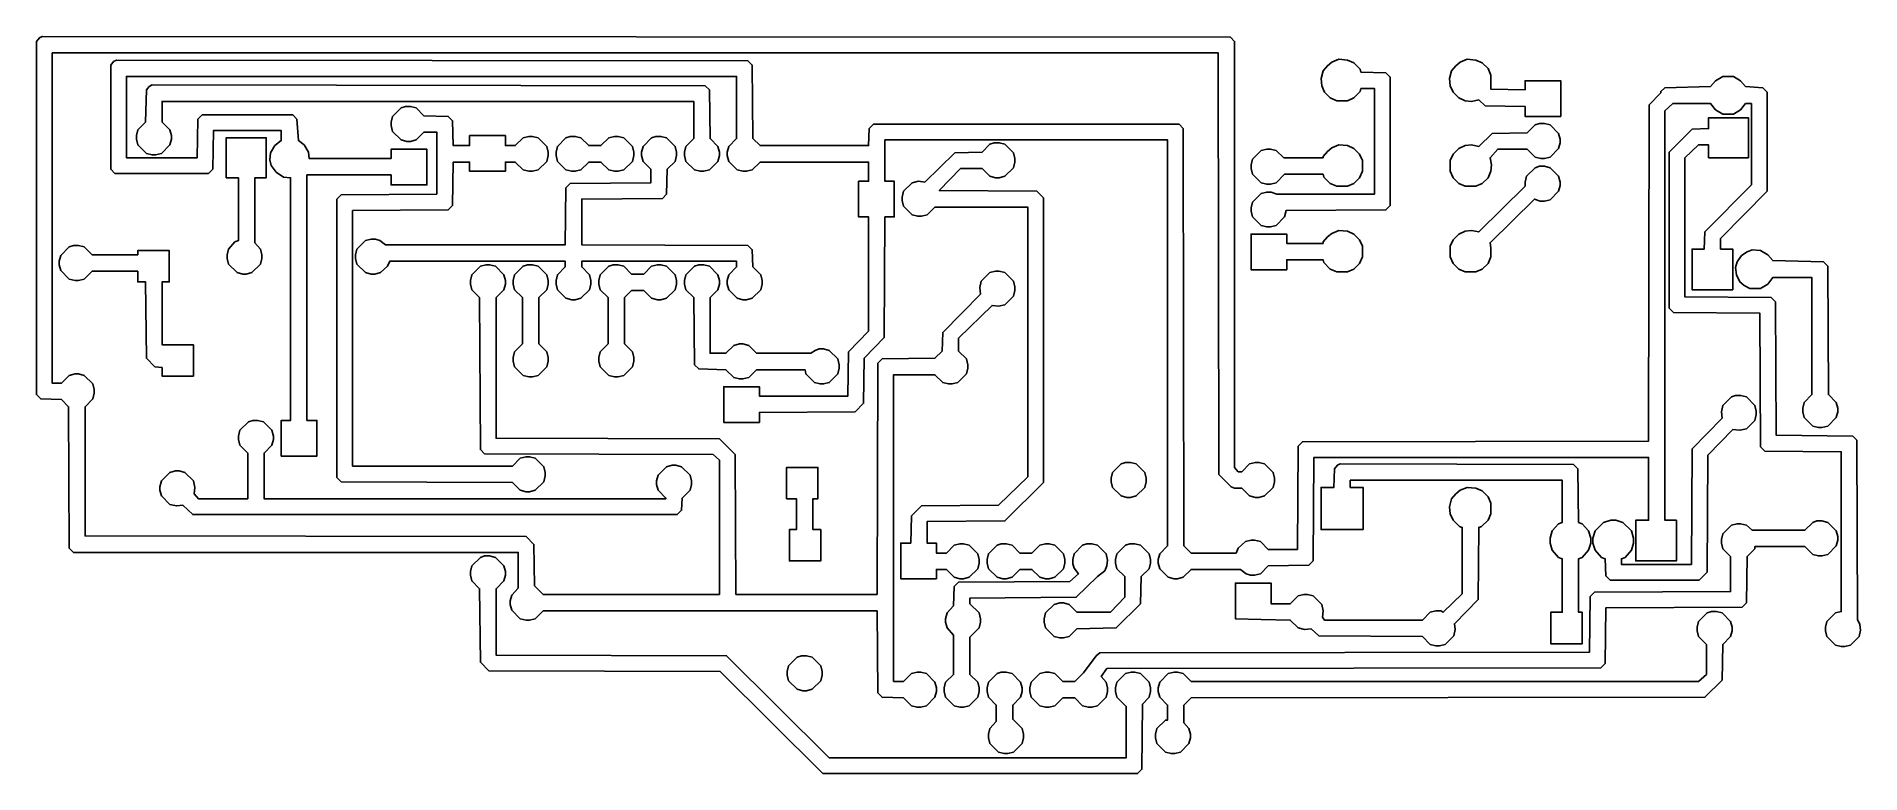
# Model space of a CAD drawing. Header units: millimetres. Extents: x 4 to 112, y 1 to 44.
import ezdxf

# ---------------------------------------------------------------- set-up
doc = ezdxf.new("R2010")
doc.units = ezdxf.units.MM
doc.layers.add('Default', color=70, linetype='Continuous')

msp = doc.modelspace()

# ---------------------------------------------------------------- linework, layer by layer
at = {"layer": 'Default'}
for points in [[(4.487333, 44.323), (4.487333, 44.323), (4.318, 44.238333), (4.148667, 44.026667), (4.148667, 23.071667), (4.402667, 22.817667), (5.630333, 22.775333), (6.053667, 22.352), (6.096, 13.97), (6.35, 13.716), (32.723667, 13.716), (32.723667, 11.599333), (32.342667, 11.176), (32.258, 10.837333), (32.258, 10.625667), (32.342667, 10.287), (32.850667, 9.779), (33.189333, 9.694333), (33.401, 9.694333), (33.739667, 9.779), (34.205333, 10.244667), (54.017333, 10.244667), (54.059667, 5.376333), (54.313667, 5.122333), (55.583667, 5.08), (56.049333, 4.614333), (56.388, 4.529667), (56.599667, 4.529667), (56.938333, 4.614333), (57.446333, 5.122333), (57.531, 5.461), (57.531, 5.672667), (57.446333, 6.011333), (56.938333, 6.519333), (56.599667, 6.604), (56.388, 6.604), (56.049333, 6.519333), (55.583667, 6.053667), (54.991, 6.053667), (54.991, 24.257), (57.446333, 24.257), (57.912, 23.791333), (58.250667, 23.706667), (58.462333, 23.706667), (58.801, 23.791333), (59.309, 24.299333), (59.393667, 24.638), (59.393667, 24.849667), (59.309, 25.188333), (58.843333, 25.654), (58.843333, 26.416), (60.833, 28.363333), (61.214, 28.321), (61.595, 28.405667), (62.103, 28.913667), (62.187667, 29.252333), (62.187667, 29.464), (62.103, 29.802667), (61.595, 30.310667), (61.256333, 30.395333), (61.044667, 30.395333), (60.706, 30.310667), (60.198, 29.802667), (60.113333, 29.421667), (60.155667, 29.040667), (57.912, 26.754667), (57.869667, 25.654), (57.446333, 25.230667), (54.313667, 25.188333), (54.059667, 24.934333), (54.017333, 11.218333), (45.635333, 11.218333), (45.593, 19.515667), (44.661667, 20.447), (31.411333, 20.489333), (31.411333, 28.829), (31.877, 29.294667), (31.961667, 29.633333), (31.961667, 29.845), (31.877, 30.183667), (31.369, 30.691667), (31.030333, 30.776333), (30.818667, 30.776333), (30.48, 30.691667), (29.972, 30.183667), (29.887333, 29.845), (29.887333, 29.633333), (29.972, 29.294667), (30.437667, 28.829), (30.48, 19.812), (30.734, 19.558), (44.280667, 19.515667), (44.661667, 19.177), (44.661667, 11.218333), (34.205333, 11.218333), (33.697333, 11.726333), (33.655, 14.181667), (33.189333, 14.647333), (7.027333, 14.689667), (7.027333, 22.352), (7.493, 22.817667), (7.577667, 23.156333), (7.577667, 23.368), (7.493, 23.706667), (6.985, 24.214667), (6.646333, 24.299333), (6.434667, 24.299333), (6.096, 24.214667), (5.630333, 23.749), (5.08, 23.749), (5.08, 43.349333), (74.252667, 43.349333), (74.295, 18.330333), (75.014667, 17.610667), (75.226333, 17.526), (75.649667, 17.526), (76.115333, 17.060333), (76.454, 16.975667), (76.665667, 16.975667), (77.004333, 17.060333), (77.512333, 17.568333), (77.597, 17.907), (77.597, 18.118667), (77.512333, 18.457333), (77.004333, 18.965333), (76.665667, 19.05), (76.454, 19.05), (76.115333, 18.965333), (75.649667, 18.499667), (75.438, 18.499667), (75.226333, 18.753667), (75.226333, 44.026667), (74.972333, 44.280667), (4.487333, 44.323)], [(8.89, 42.926), (8.89, 42.926), (8.720667, 42.841333), (8.551333, 42.629667), (8.551333, 36.449), (8.805333, 36.195), (14.351, 36.195), (14.605, 36.449), (14.647333, 38.735), (18.669, 38.735), (18.669, 38.142333), (18.288, 37.846), (18.034, 37.422667), (17.991667, 36.999333), (18.076333, 36.660667), (18.372667, 36.279667), (18.796, 35.983333), (19.219333, 35.941), (19.219333, 21.547667), (18.669, 21.547667), (18.669, 19.431), (20.785667, 19.431), (20.785667, 21.547667), (20.193, 21.547667), (20.193, 36.110333), (25.188333, 36.110333), (25.188333, 35.517667), (27.305, 35.517667), (27.305, 37.634333), (25.188333, 37.634333), (25.188333, 37.084), (20.32, 37.084), (20.277667, 37.465), (20.023667, 37.888333), (19.685, 38.142333), (19.600333, 39.412333), (19.346333, 39.666333), (13.97, 39.666333), (13.716, 39.412333), (13.673667, 37.126333), (9.482667, 37.126333), (9.482667, 41.952333), (45.677667, 41.952333), (45.677667, 38.269333), (45.212, 37.803667), (45.127333, 37.465), (45.127333, 37.253333), (45.212, 36.914667), (45.72, 36.406667), (46.058667, 36.322), (46.270333, 36.322), (46.609, 36.406667), (47.074667, 36.872333), (53.509333, 36.872333), (53.509333, 35.729333), (52.916667, 35.729333), (52.916667, 33.612667), (53.509333, 33.612667), (53.509333, 26.839333), (52.324, 25.611667), (52.281667, 22.987), (47.032333, 22.987), (47.032333, 23.537333), (44.915667, 23.537333), (44.915667, 21.420667), (47.032333, 21.420667), (47.032333, 22.013333), (52.705, 22.055667), (53.213, 22.563667), (53.255333, 25.230667), (54.440667, 26.458333), (54.483, 33.612667), (55.033333, 33.612667), (55.033333, 35.729333), (54.483, 35.729333), (54.483, 38.184667), (71.247, 38.184667), (71.247, 14.097), (70.781333, 13.631333), (70.696667, 13.292667), (70.696667, 13.081), (70.781333, 12.742333), (71.289333, 12.234333), (71.628, 12.149667), (71.839667, 12.149667), (72.178333, 12.234333), (72.644, 12.7), (75.565, 12.7), (75.903667, 12.446), (76.157667, 12.361333), (76.411667, 12.361333), (76.750333, 12.446), (77.216, 12.911667), (79.629, 12.954), (79.883, 13.208), (79.925333, 19.346333), (99.779667, 19.346333), (99.779667, 15.621), (99.017667, 15.621), (99.017667, 13.208), (101.430667, 13.208), (101.430667, 15.621), (100.753333, 15.621), (100.753333, 39.920333), (101.219, 40.343667), (103.462667, 40.343667), (103.759, 39.962667), (104.182333, 39.708667), (104.817333, 39.708667), (105.240667, 39.962667), (105.537, 40.343667), (105.875667, 40.343667), (105.875667, 35.517667), (103.124, 32.723667), (103.081667, 31.707667), (102.362, 31.707667), (102.362, 29.294667), (104.775, 29.294667), (104.775, 31.707667), (104.055333, 31.707667), (104.055333, 32.342667), (106.807, 35.136667), (106.807, 41.021), (106.553, 41.275), (105.537, 41.359667), (105.240667, 41.698333), (104.817333, 41.952333), (104.182333, 41.952333), (103.759, 41.698333), (103.462667, 41.359667), (100.753333, 41.275), (100.499333, 41.063333), (100.499333, 40.978667), (99.822, 40.259), (99.779667, 20.32), (79.248, 20.277667), (78.994, 20.023667), (78.951667, 13.885333), (77.216, 13.885333), (76.750333, 14.351), (76.411667, 14.435667), (76.2, 14.435667), (75.861333, 14.351), (75.438, 13.97), (75.311, 13.673667), (72.644, 13.673667), (72.220667, 14.097), (72.178333, 38.862), (71.924333, 39.116), (53.805667, 39.116), (53.551667, 38.862), (53.509333, 37.846), (47.074667, 37.846), (46.651333, 38.269333), (46.609, 42.629667), (46.355, 42.883667), (8.89, 42.926)], [(81.407, 42.968333), (81.407, 42.968333), (80.983667, 42.799), (80.729667, 42.587333), (80.475667, 42.291), (80.348667, 41.825333), (80.391, 41.402), (80.560333, 41.021), (80.899, 40.682333), (81.28, 40.513), (81.915, 40.513), (82.296, 40.682333), (82.677, 41.063333), (82.719333, 41.232667), (83.523667, 41.232667), (83.523667, 34.967333), (77.724, 34.967333), (77.385333, 35.094333), (77.131333, 35.094333), (76.792667, 35.009667), (76.284667, 34.501667), (76.2, 34.163), (76.2, 33.951333), (76.284667, 33.612667), (76.792667, 33.104667), (77.131333, 33.02), (77.343, 33.02), (77.681667, 33.104667), (78.189667, 33.612667), (78.274333, 33.993667), (84.201, 34.036), (84.455, 34.29), (84.455, 41.91), (84.201, 42.164), (82.719333, 42.206333), (82.677, 42.375667), (82.296, 42.756667), (81.915, 42.926), (81.407, 42.968333)], [(89.027, 42.968333), (89.027, 42.968333), (88.603667, 42.799), (88.349667, 42.587333), (88.095667, 42.291), (87.968667, 41.825333), (88.011, 41.402), (88.180333, 41.021), (88.519, 40.682333), (88.9, 40.513), (89.281, 40.470667), (89.704333, 40.555333), (90.085333, 40.216667), (92.456, 40.174333), (92.456, 39.581667), (94.572667, 39.581667), (94.572667, 41.698333), (92.456, 41.698333), (92.456, 41.148), (90.424, 41.190333), (90.424, 41.402), (90.424, 42.037), (90.254667, 42.418), (89.916, 42.756667), (89.535, 42.926), (89.027, 42.968333)], [(11.006667, 41.444333), (11.006667, 41.444333), (10.837333, 41.359667), (10.668, 41.148), (10.625667, 39.243), (10.16, 38.777333), (10.075333, 38.438667), (10.075333, 38.227), (10.16, 37.888333), (10.668, 37.380333), (11.006667, 37.295667), (11.218333, 37.295667), (11.557, 37.380333), (12.065, 37.888333), (12.149667, 38.227), (12.149667, 38.438667), (12.065, 38.777333), (11.599333, 39.243), (11.599333, 40.470667), (43.137667, 40.470667), (43.137667, 38.269333), (42.672, 37.803667), (42.587333, 37.465), (42.587333, 37.253333), (42.672, 36.914667), (43.18, 36.406667), (43.518667, 36.322), (43.730333, 36.322), (44.069, 36.406667), (44.577, 36.914667), (44.661667, 37.253333), (44.661667, 37.465), (44.577, 37.803667), (44.111333, 38.269333), (44.069, 41.148), (43.815, 41.402), (11.006667, 41.444333)], [(26.035, 40.174333), (26.035, 40.174333), (25.781, 40.089667), (25.273, 39.581667), (25.188333, 39.243), (25.188333, 39.031333), (25.273, 38.692667), (25.781, 38.184667), (26.119667, 38.1), (26.331333, 38.1), (26.67, 38.184667), (27.135667, 38.650333), (27.897667, 38.650333), (27.897667, 34.967333), (22.225, 34.925), (21.971, 34.671), (21.971, 18.161), (22.225, 17.907), (32.385, 17.864667), (32.850667, 17.399), (33.189333, 17.314333), (33.401, 17.314333), (33.739667, 17.399), (34.247667, 17.907), (34.332333, 18.245667), (34.332333, 18.457333), (34.247667, 18.796), (33.739667, 19.304), (33.401, 19.388667), (33.189333, 19.388667), (32.850667, 19.304), (32.385, 18.838333), (22.902333, 18.838333), (22.902333, 33.993667), (28.575, 34.036), (28.829, 34.29), (28.871333, 36.872333), (29.845, 36.872333), (29.845, 36.322), (31.961667, 36.322), (31.961667, 36.872333), (32.554333, 36.872333), (33.02, 36.406667), (33.358667, 36.322), (33.570333, 36.322), (33.909, 36.406667), (34.417, 36.914667), (34.501667, 37.253333), (34.501667, 37.465), (34.417, 37.803667), (33.909, 38.311667), (33.570333, 38.396333), (33.358667, 38.396333), (33.02, 38.311667), (32.554333, 37.846), (31.961667, 37.846), (31.961667, 38.438667), (29.845, 38.438667), (29.845, 37.846), (28.871333, 37.846), (28.829, 39.327667), (28.575, 39.581667), (27.135667, 39.624), (26.67, 40.089667), (26.331333, 40.174333), (26.035, 40.174333)], [(93.302667, 39.158333), (93.302667, 39.158333), (93.048667, 39.073667), (92.583, 38.608), (90.508667, 38.565667), (89.704333, 37.803667), (89.281, 37.888333), (88.9, 37.846), (88.519, 37.676667), (88.180333, 37.338), (88.011, 36.957), (88.011, 36.322), (88.180333, 35.941), (88.519, 35.602333), (88.9, 35.433), (89.535, 35.433), (89.916, 35.602333), (90.254667, 35.941), (90.424, 36.322), (90.466333, 36.703), (90.381667, 37.126333), (90.847333, 37.634333), (92.583, 37.634333), (93.048667, 37.168667), (93.387333, 37.084), (93.599, 37.084), (93.937667, 37.168667), (94.445667, 37.676667), (94.530333, 38.015333), (94.530333, 38.227), (94.445667, 38.565667), (93.937667, 39.073667), (93.599, 39.158333), (93.302667, 39.158333)], [(103.335667, 39.497), (103.335667, 39.497), (103.335667, 38.862), (102.362, 38.819667), (101.007333, 37.465), (101.007333, 28.194), (101.261333, 27.94), (106.383667, 27.897667), (106.426, 19.981333), (106.68, 19.727333), (111.209667, 19.685), (111.209667, 10.202333), (110.871, 10.117667), (110.363, 9.609667), (110.278333, 9.271), (110.278333, 9.059333), (110.363, 8.720667), (110.871, 8.212667), (111.209667, 8.128), (111.421333, 8.128), (111.76, 8.212667), (112.268, 8.720667), (112.352667, 9.101667), (112.310333, 9.440333), (112.183333, 9.736667), (112.141, 20.362333), (111.887, 20.616333), (107.357333, 20.658667), (107.315, 28.575), (107.061, 28.829), (101.938667, 28.871333), (101.938667, 37.126333), (102.743, 37.888333), (103.335667, 37.888333), (103.335667, 37.126333), (105.706333, 37.126333), (105.706333, 39.497), (103.335667, 39.497)], [(15.409333, 38.311667), (15.409333, 38.311667), (15.409333, 35.941), (16.129, 35.941), (16.129, 32.215667), (15.917333, 32.131), (15.536333, 31.707667), (15.451667, 31.369), (15.451667, 31.157333), (15.536333, 30.818667), (16.044333, 30.310667), (16.383, 30.226), (16.594667, 30.226), (16.933333, 30.310667), (17.441333, 30.818667), (17.526, 31.157333), (17.526, 31.369), (17.441333, 31.707667), (17.102667, 32.088667), (17.102667, 35.941), (17.78, 35.941), (17.78, 38.311667), (15.409333, 38.311667)], [(40.894, 38.396333), (40.894, 38.396333), (40.64, 38.311667), (40.132, 37.803667), (40.047333, 37.465), (40.047333, 37.253333), (40.132, 36.914667), (40.597667, 36.449), (40.597667, 35.644667), (35.814, 35.602333), (35.56, 35.348333), (35.517667, 31.961667), (24.849667, 31.961667), (24.511, 32.215667), (24.257, 32.300333), (24.003, 32.300333), (23.664333, 32.215667), (23.156333, 31.707667), (23.071667, 31.369), (23.071667, 31.157333), (23.156333, 30.818667), (23.664333, 30.310667), (24.003, 30.226), (24.214667, 30.226), (24.553333, 30.310667), (24.976667, 30.691667), (25.103667, 30.988), (35.517667, 30.988), (35.517667, 30.649333), (35.052, 30.183667), (34.967333, 29.845), (34.967333, 29.633333), (35.052, 29.294667), (35.56, 28.786667), (35.898667, 28.702), (36.110333, 28.702), (36.449, 28.786667), (36.957, 29.294667), (37.041667, 29.633333), (37.041667, 29.845), (36.957, 30.183667), (36.491333, 30.649333), (36.491333, 30.988), (45.677667, 30.988), (45.677667, 30.649333), (45.212, 30.183667), (45.127333, 29.845), (45.127333, 29.633333), (45.212, 29.294667), (45.72, 28.786667), (46.058667, 28.702), (46.270333, 28.702), (46.609, 28.786667), (47.117, 29.294667), (47.201667, 29.633333), (47.201667, 29.845), (47.117, 30.183667), (46.651333, 30.649333), (46.609, 31.665333), (46.355, 31.919333), (36.491333, 31.961667), (36.491333, 34.671), (41.275, 34.713333), (41.529, 34.967333), (41.571333, 36.449), (42.037, 36.914667), (42.121667, 37.253333), (42.121667, 37.465), (42.037, 37.803667), (41.529, 38.311667), (41.190333, 38.396333), (40.894, 38.396333)], [(35.814, 38.396333), (35.814, 38.396333), (35.56, 38.311667), (35.052, 37.803667), (34.967333, 37.465), (34.967333, 37.253333), (35.052, 36.914667), (35.56, 36.406667), (35.898667, 36.322), (36.110333, 36.322), (36.449, 36.406667), (36.914667, 36.872333), (37.634333, 36.872333), (38.1, 36.406667), (38.438667, 36.322), (38.650333, 36.322), (38.989, 36.406667), (39.497, 36.914667), (39.581667, 37.253333), (39.581667, 37.465), (39.497, 37.803667), (38.989, 38.311667), (38.650333, 38.396333), (38.438667, 38.396333), (38.1, 38.311667), (37.634333, 37.846), (36.914667, 37.846), (36.449, 38.311667), (36.110333, 38.396333), (35.814, 38.396333)], [(60.96, 38.015333), (60.96, 38.015333), (60.706, 37.930667), (60.240333, 37.465), (58.631667, 37.422667), (56.853667, 35.687), (56.472667, 35.729333), (56.091667, 35.644667), (55.583667, 35.136667), (55.499, 34.798), (55.499, 34.586333), (55.583667, 34.247667), (56.091667, 33.739667), (56.430333, 33.655), (56.642, 33.655), (56.980667, 33.739667), (57.446333, 34.205333), (62.949667, 34.205333), (62.949667, 18.203333), (61.214, 16.51), (56.642, 16.467667), (56.049333, 15.875), (56.007, 14.266333), (55.414333, 14.266333), (55.414333, 12.149667), (57.531, 12.149667), (57.531, 12.7), (58.123667, 12.7), (58.589333, 12.234333), (58.928, 12.149667), (59.139667, 12.149667), (59.478333, 12.234333), (59.986333, 12.742333), (60.071, 13.081), (60.071, 13.292667), (59.986333, 13.631333), (59.478333, 14.139333), (59.139667, 14.224), (58.928, 14.224), (58.589333, 14.139333), (58.123667, 13.673667), (57.531, 13.673667), (57.531, 14.266333), (56.980667, 14.266333), (56.980667, 15.536333), (61.595, 15.578667), (63.881, 17.864667), (63.881, 34.755667), (63.5, 35.136667), (57.700333, 35.179), (58.970333, 36.491333), (60.240333, 36.491333), (60.706, 36.025667), (61.044667, 35.941), (61.256333, 35.941), (61.595, 36.025667), (62.103, 36.533667), (62.187667, 36.872333), (62.187667, 37.084), (62.103, 37.422667), (61.595, 37.930667), (61.256333, 38.015333), (60.96, 38.015333)], [(81.407, 37.888333), (81.407, 37.888333), (80.983667, 37.719), (80.729667, 37.507333), (80.475667, 37.211), (80.475667, 37.126333), (78.147333, 37.126333), (77.681667, 37.549667), (77.343, 37.634333), (77.131333, 37.634333), (76.792667, 37.549667), (76.284667, 37.041667), (76.2, 36.703), (76.2, 36.491333), (76.284667, 36.152667), (76.792667, 35.644667), (77.131333, 35.56), (77.343, 35.56), (77.681667, 35.644667), (78.189667, 36.152667), (80.475667, 36.152667), (80.518, 35.983333), (80.899, 35.602333), (81.28, 35.433), (81.915, 35.433), (82.296, 35.602333), (82.634667, 35.941), (82.804, 36.322), (82.804, 36.957), (82.634667, 37.338), (82.296, 37.676667), (81.915, 37.846), (81.407, 37.888333)], [(93.302667, 36.618333), (93.302667, 36.618333), (93.048667, 36.533667), (92.540667, 36.025667), (92.456, 35.687), (92.456, 35.433), (89.704333, 32.723667), (89.281, 32.808333), (88.9, 32.766), (88.519, 32.596667), (88.180333, 32.258), (88.011, 31.877), (88.011, 31.242), (88.180333, 30.861), (88.519, 30.522333), (88.9, 30.353), (89.535, 30.353), (89.916, 30.522333), (90.254667, 30.861), (90.424, 31.242), (90.424, 31.792333), (90.381667, 32.088667), (93.006333, 34.671), (93.345, 34.544), (93.599, 34.544), (93.937667, 34.628667), (94.445667, 35.136667), (94.530333, 35.475333), (94.530333, 35.687), (94.445667, 36.025667), (93.937667, 36.533667), (93.599, 36.618333), (93.302667, 36.618333)], [(81.407, 32.808333), (81.407, 32.808333), (80.983667, 32.639), (80.729667, 32.427333), (80.475667, 32.131), (80.475667, 32.046333), (78.316667, 32.046333), (78.316667, 32.596667), (76.2, 32.596667), (76.2, 30.48), (78.316667, 30.48), (78.316667, 31.072667), (80.475667, 31.072667), (80.518, 30.903333), (80.899, 30.522333), (81.28, 30.353), (81.915, 30.353), (82.296, 30.522333), (82.634667, 30.861), (82.804, 31.242), (82.804, 31.877), (82.634667, 32.258), (82.296, 32.596667), (81.915, 32.766), (81.407, 32.808333)], [(6.35, 31.919333), (6.35, 31.919333), (6.096, 31.834667), (5.588, 31.326667), (5.503333, 30.988), (5.503333, 30.776333), (5.588, 30.437667), (6.096, 29.929667), (6.434667, 29.845), (6.646333, 29.845), (6.985, 29.929667), (7.450667, 30.395333), (10.16, 30.395333), (10.16, 29.760333), (10.625667, 29.760333), (10.668, 25.230667), (11.176, 24.722667), (11.599333, 24.680333), (11.599333, 24.172333), (13.462, 24.172333), (13.462, 26.035), (11.599333, 26.035), (11.599333, 29.760333), (12.022667, 29.760333), (12.022667, 31.623), (10.16, 31.623), (10.16, 31.369), (7.450667, 31.369), (6.985, 31.834667), (6.646333, 31.919333), (6.35, 31.919333)], [(105.918, 31.665333), (105.918, 31.665333), (105.621667, 31.538333), (105.283, 31.326667), (105.029, 30.945667), (104.944333, 30.607), (104.986667, 30.183667), (105.198333, 29.760333), (105.452333, 29.548667), (105.791, 29.379333), (106.426, 29.379333), (106.849333, 29.633333), (107.145667, 30.014333), (109.474, 30.014333), (109.474, 23.071667), (109.008333, 22.606), (108.923667, 22.267333), (108.923667, 22.055667), (109.008333, 21.717), (109.516333, 21.209), (109.855, 21.124333), (110.066667, 21.124333), (110.405333, 21.209), (110.913333, 21.717), (110.998, 22.055667), (110.998, 22.267333), (110.913333, 22.606), (110.447667, 23.071667), (110.405333, 30.691667), (110.151333, 30.945667), (107.145667, 31.030333), (106.849333, 31.369), (106.426, 31.623), (105.918, 31.665333)], [(33.274, 30.776333), (33.274, 30.776333), (33.02, 30.691667), (32.512, 30.183667), (32.427333, 29.845), (32.427333, 29.633333), (32.512, 29.294667), (32.977667, 28.829), (32.977667, 26.077333), (32.512, 25.611667), (32.427333, 25.273), (32.427333, 25.061333), (32.512, 24.722667), (33.02, 24.214667), (33.358667, 24.13), (33.570333, 24.13), (33.909, 24.214667), (34.417, 24.722667), (34.501667, 25.061333), (34.501667, 25.273), (34.417, 25.611667), (33.951333, 26.077333), (33.951333, 28.829), (34.417, 29.294667), (34.501667, 29.633333), (34.501667, 29.845), (34.417, 30.183667), (33.909, 30.691667), (33.570333, 30.776333), (33.274, 30.776333)], [(38.354, 30.776333), (38.354, 30.776333), (38.1, 30.691667), (37.592, 30.183667), (37.507333, 29.845), (37.507333, 29.633333), (37.592, 29.294667), (38.057667, 28.829), (38.057667, 26.077333), (37.592, 25.611667), (37.507333, 25.273), (37.507333, 25.061333), (37.592, 24.722667), (38.1, 24.214667), (38.438667, 24.13), (38.650333, 24.13), (38.989, 24.214667), (39.497, 24.722667), (39.581667, 25.061333), (39.581667, 25.273), (39.497, 25.611667), (39.031333, 26.077333), (39.031333, 28.829), (39.454667, 29.252333), (40.174333, 29.252333), (40.64, 28.786667), (40.978667, 28.702), (41.190333, 28.702), (41.529, 28.786667), (42.037, 29.294667), (42.121667, 29.633333), (42.121667, 29.845), (42.037, 30.183667), (41.529, 30.691667), (41.190333, 30.776333), (40.978667, 30.776333), (40.64, 30.691667), (40.174333, 30.226), (39.454667, 30.226), (38.989, 30.691667), (38.650333, 30.776333), (38.354, 30.776333)], [(43.434, 30.776333), (43.434, 30.776333), (43.18, 30.691667), (42.672, 30.183667), (42.587333, 29.845), (42.587333, 29.633333), (42.672, 29.294667), (43.137667, 28.829), (43.18, 24.849667), (43.434, 24.595667), (45.042667, 24.553333), (45.508333, 24.087667), (45.847, 24.003), (46.058667, 24.003), (46.397333, 24.087667), (46.863, 24.553333), (49.741667, 24.553333), (49.784, 24.299333), (50.292, 23.791333), (50.630667, 23.706667), (50.842333, 23.706667), (51.181, 23.791333), (51.689, 24.299333), (51.773667, 24.638), (51.773667, 24.849667), (51.689, 25.188333), (51.181, 25.696333), (50.842333, 25.781), (50.588333, 25.781), (50.334333, 25.696333), (50.080333, 25.527), (46.863, 25.527), (46.397333, 25.992667), (46.058667, 26.077333), (45.847, 26.077333), (45.508333, 25.992667), (45.042667, 25.527), (44.111333, 25.527), (44.111333, 28.829), (44.577, 29.294667), (44.661667, 29.633333), (44.661667, 29.845), (44.577, 30.183667), (44.069, 30.691667), (43.730333, 30.776333), (43.434, 30.776333)], [(104.944333, 23.029333), (104.944333, 23.029333), (104.690333, 22.944667), (104.182333, 22.436667), (104.097667, 22.055667), (104.14, 21.674667), (102.362, 19.854333), (102.319667, 12.996333), (98.171, 12.996333), (98.171, 13.335), (98.382667, 13.419667), (98.763667, 13.843), (98.890667, 14.266333), (98.890667, 14.562667), (98.763667, 14.986), (98.255667, 15.494), (97.832333, 15.621), (97.536, 15.621), (97.112667, 15.494), (96.604667, 14.986), (96.477667, 14.562667), (96.477667, 14.266333), (96.604667, 13.843), (96.985667, 13.419667), (97.197333, 13.335), (97.239667, 12.319), (97.493667, 12.065), (102.785333, 12.065), (103.251, 12.530667), (103.293333, 19.473333), (104.775, 20.997333), (105.198333, 20.955), (105.579333, 21.039667), (106.087333, 21.547667), (106.172, 21.886333), (106.172, 22.098), (106.087333, 22.436667), (105.579333, 22.944667), (105.240667, 23.029333), (104.944333, 23.029333)], [(16.975667, 21.547667), (16.975667, 21.547667), (16.721667, 21.463), (16.213667, 20.955), (16.129, 20.616333), (16.129, 20.404667), (16.213667, 20.066), (16.679333, 19.600333), (16.679333, 16.891), (13.758333, 16.891), (13.504333, 17.187333), (13.546667, 17.568333), (13.462, 17.949333), (12.954, 18.457333), (12.615333, 18.542), (12.403667, 18.542), (12.065, 18.457333), (11.557, 17.949333), (11.472333, 17.610667), (11.472333, 17.399), (11.557, 17.060333), (12.065, 16.552333), (12.446, 16.467667), (12.827, 16.51), (13.419667, 15.959667), (42.164, 15.959667), (42.418, 16.213667), (42.460333, 16.933333), (42.926, 17.399), (43.010667, 17.737667), (43.010667, 17.949333), (42.926, 18.288), (42.418, 18.796), (42.079333, 18.880667), (41.867667, 18.880667), (41.529, 18.796), (41.021, 18.288), (40.936333, 17.949333), (40.936333, 17.737667), (41.021, 17.399), (41.486667, 16.933333), (41.486667, 16.891), (17.653, 16.891), (17.653, 19.600333), (18.118667, 20.066), (18.203333, 20.404667), (18.203333, 20.616333), (18.118667, 20.955), (17.610667, 21.463), (17.272, 21.547667), (16.975667, 21.547667)], [(48.641, 18.753667), (48.641, 18.753667), (48.641, 16.891), (49.233667, 16.891), (49.233667, 15.070667), (48.810333, 15.070667), (48.810333, 13.208), (50.673, 13.208), (50.673, 15.070667), (50.207333, 15.070667), (50.207333, 16.891), (50.503667, 16.891), (50.503667, 18.753667), (48.641, 18.753667)], [(68.749333, 19.05), (68.749333, 19.05), (68.495333, 18.965333), (67.987333, 18.457333), (67.902667, 18.118667), (67.902667, 17.907), (67.987333, 17.568333), (68.495333, 17.060333), (68.834, 16.975667), (69.045667, 16.975667), (69.384333, 17.060333), (69.892333, 17.568333), (69.977, 17.907), (69.977, 18.118667), (69.892333, 18.457333), (69.384333, 18.965333), (69.045667, 19.05), (68.749333, 19.05)], [(81.491667, 18.965333), (81.491667, 18.965333), (81.322333, 18.880667), (81.153, 18.669), (81.110667, 17.568333), (80.348667, 17.568333), (80.348667, 15.070667), (82.846333, 15.070667), (82.846333, 17.568333), (82.084333, 17.568333), (82.084333, 17.991667), (94.657333, 17.991667), (94.657333, 15.494), (94.445667, 15.409333), (94.064667, 14.986), (93.937667, 14.562667), (93.937667, 14.266333), (94.064667, 13.843), (94.445667, 13.419667), (94.657333, 13.335), (94.657333, 10.16), (93.98, 10.16), (93.98, 8.297333), (95.842667, 8.297333), (95.842667, 10.16), (95.631, 10.16), (95.631, 13.335), (95.842667, 13.419667), (96.223667, 13.843), (96.350667, 14.266333), (96.350667, 14.562667), (96.223667, 14.986), (95.842667, 15.409333), (95.631, 15.494), (95.588667, 18.669), (95.334667, 18.923), (81.491667, 18.965333)], [(89.027, 17.568333), (89.027, 17.568333), (88.603667, 17.399), (88.349667, 17.187333), (88.095667, 16.891), (87.968667, 16.425333), (88.011, 16.002), (88.180333, 15.621), (88.561333, 15.24), (88.730667, 15.197667), (88.730667, 11.260667), (87.587667, 10.16), (87.460667, 10.244667), (87.164333, 10.244667), (86.825667, 10.16), (86.36, 9.694333), (80.560333, 9.694333), (80.433333, 9.863667), (80.475667, 10.244667), (80.391, 10.625667), (79.883, 11.133667), (79.544333, 11.218333), (79.332667, 11.218333), (78.994, 11.133667), (78.528333, 10.668), (77.385333, 10.668), (77.385333, 11.895667), (75.268667, 11.895667), (75.268667, 9.779), (76.792667, 9.736667), (78.528333, 9.694333), (78.994, 9.228667), (79.375, 9.144), (79.756, 9.186333), (80.221667, 8.763), (86.36, 8.720667), (86.825667, 8.255), (87.164333, 8.170333), (87.376, 8.170333), (87.714667, 8.255), (88.222667, 8.763), (88.307333, 9.144), (88.265, 9.482667), (89.662, 10.922), (89.704333, 15.197667), (89.873667, 15.24), (90.254667, 15.621), (90.424, 16.002), (90.424, 16.637), (90.254667, 17.018), (89.916, 17.356667), (89.535, 17.526), (89.027, 17.568333)], [(109.770333, 15.578667), (109.770333, 15.578667), (109.516333, 15.494), (109.050667, 15.028333), (105.918, 15.028333), (105.579333, 15.324667), (105.240667, 15.409333), (105.029, 15.409333), (104.690333, 15.324667), (104.182333, 14.816667), (104.097667, 14.478), (104.097667, 14.266333), (104.182333, 13.927667), (104.648, 13.462), (104.648, 11.387667), (96.562333, 11.345333), (96.308333, 11.091333), (96.266, 7.789333), (67.225333, 7.747), (67.013667, 7.577667), (66.251667, 6.561667), (65.743667, 6.053667), (65.024, 6.053667), (64.558333, 6.519333), (64.219667, 6.604), (64.008, 6.604), (63.669333, 6.519333), (63.161333, 6.011333), (63.076667, 5.672667), (63.076667, 5.461), (63.161333, 5.122333), (63.669333, 4.614333), (64.008, 4.529667), (64.219667, 4.529667), (64.558333, 4.614333), (65.024, 5.08), (65.743667, 5.08), (66.209333, 4.614333), (66.548, 4.529667), (66.759667, 4.529667), (67.098333, 4.614333), (67.606333, 5.122333), (67.691, 5.461), (67.691, 5.672667), (67.606333, 6.011333), (67.31, 6.35), (67.648667, 6.815667), (96.943333, 6.858), (97.197333, 7.112), (97.239667, 10.414), (105.325333, 10.456333), (105.579333, 10.710333), (105.621667, 13.462), (106.087333, 13.927667), (106.087333, 14.054667), (109.050667, 14.054667), (109.516333, 13.589), (109.855, 13.504333), (110.066667, 13.504333), (110.405333, 13.589), (110.913333, 14.097), (110.998, 14.435667), (110.998, 14.647333), (110.913333, 14.986), (110.405333, 15.494), (110.066667, 15.578667), (109.770333, 15.578667)], [(66.463333, 14.224), (66.463333, 14.224), (66.209333, 14.139333), (65.701333, 13.631333), (65.616667, 13.292667), (65.616667, 13.038667), (65.701333, 12.784667), (65.955333, 12.446), (65.447333, 11.980333), (58.843333, 11.938), (58.589333, 11.684), (58.547, 10.541), (58.166, 10.117667), (58.081333, 9.779), (58.081333, 9.567333), (58.166, 9.228667), (58.547, 8.805333), (58.547, 6.477), (58.081333, 6.011333), (57.996667, 5.672667), (57.996667, 5.461), (58.081333, 5.122333), (58.589333, 4.614333), (58.928, 4.529667), (59.139667, 4.529667), (59.478333, 4.614333), (59.986333, 5.122333), (60.071, 5.461), (60.071, 5.672667), (59.986333, 6.011333), (59.520667, 6.477), (59.520667, 8.678333), (60.071, 9.228667), (60.155667, 9.567333), (60.155667, 9.779), (60.071, 10.117667), (59.520667, 10.668), (59.520667, 11.006667), (65.828333, 11.049), (67.098333, 12.276667), (67.521667, 12.615333), (67.648667, 12.911667), (67.691, 13.250333), (67.606333, 13.631333), (67.098333, 14.139333), (66.759667, 14.224), (66.463333, 14.224)], [(61.383333, 14.224), (61.383333, 14.224), (61.129333, 14.139333), (60.621333, 13.631333), (60.536667, 13.292667), (60.536667, 13.081), (60.621333, 12.742333), (61.129333, 12.234333), (61.468, 12.149667), (61.679667, 12.149667), (62.018333, 12.234333), (62.484, 12.7), (63.203667, 12.7), (63.669333, 12.234333), (64.008, 12.149667), (64.219667, 12.149667), (64.558333, 12.234333), (65.066333, 12.742333), (65.151, 13.081), (65.151, 13.292667), (65.066333, 13.631333), (64.558333, 14.139333), (64.219667, 14.224), (64.008, 14.224), (63.669333, 14.139333), (63.203667, 13.673667), (62.484, 13.673667), (62.018333, 14.139333), (61.679667, 14.224), (61.383333, 14.224)], [(69.003333, 14.224), (69.003333, 14.224), (68.749333, 14.139333), (68.241333, 13.631333), (68.156667, 13.292667), (68.156667, 13.081), (68.241333, 12.742333), (68.707, 12.276667), (68.707, 11.049), (67.860333, 10.16), (65.870667, 10.16), (65.405, 10.625667), (65.066333, 10.710333), (64.854667, 10.710333), (64.516, 10.625667), (64.008, 10.117667), (63.923333, 9.779), (63.923333, 9.567333), (64.008, 9.228667), (64.516, 8.720667), (64.854667, 8.636), (65.066333, 8.636), (65.405, 8.720667), (65.870667, 9.186333), (68.199, 9.228667), (69.638333, 10.668), (69.680667, 12.276667), (70.146333, 12.742333), (70.231, 13.081), (70.231, 13.292667), (70.146333, 13.631333), (69.638333, 14.139333), (69.299667, 14.224), (69.003333, 14.224)], [(30.734, 13.504333), (30.734, 13.504333), (30.48, 13.419667), (29.972, 12.911667), (29.887333, 12.573), (29.887333, 12.361333), (29.972, 12.022667), (30.437667, 11.557), (30.48, 7.196667), (30.988, 6.688667), (44.704, 6.646333), (50.8, 0.592667), (69.469, 0.592667), (69.723, 0.846667), (69.765333, 4.699), (70.146333, 5.122333), (70.231, 5.461), (70.231, 5.672667), (70.146333, 6.011333), (69.638333, 6.519333), (69.299667, 6.604), (69.088, 6.604), (68.749333, 6.519333), (68.241333, 6.011333), (68.156667, 5.672667), (68.156667, 5.461), (68.241333, 5.122333), (68.791667, 4.572), (68.791667, 1.524), (51.181, 1.524), (45.085, 7.577667), (31.411333, 7.62), (31.411333, 11.557), (31.877, 12.022667), (31.961667, 12.361333), (31.961667, 12.573), (31.877, 12.911667), (31.369, 13.419667), (31.030333, 13.504333), (30.734, 13.504333)], [(103.505, 10.202333), (103.505, 10.202333), (103.251, 10.117667), (102.743, 9.609667), (102.658333, 9.271), (102.658333, 9.059333), (102.743, 8.720667), (103.208667, 8.255), (103.208667, 6.477), (102.743, 6.053667), (72.644, 6.053667), (72.178333, 6.519333), (71.839667, 6.604), (71.628, 6.604), (71.289333, 6.519333), (70.781333, 6.011333), (70.696667, 5.672667), (70.696667, 5.461), (70.781333, 5.122333), (71.247, 4.656667), (71.247, 3.767667), (71.12, 3.767667), (70.612, 3.259667), (70.527333, 2.921), (70.527333, 2.709333), (70.612, 2.370667), (71.12, 1.862667), (71.458667, 1.778), (71.670333, 1.778), (72.009, 1.862667), (72.517, 2.370667), (72.601667, 2.709333), (72.601667, 2.921), (72.517, 3.259667), (72.220667, 3.598333), (72.220667, 4.656667), (72.644, 5.08), (103.124, 5.122333), (104.14, 6.138333), (104.182333, 8.255), (104.648, 8.720667), (104.732667, 9.059333), (104.732667, 9.271), (104.648, 9.609667), (104.14, 10.117667), (103.801333, 10.202333), (103.505, 10.202333)], [(49.53, 7.577667), (49.53, 7.577667), (49.276, 7.493), (48.768, 6.985), (48.683333, 6.646333), (48.683333, 6.434667), (48.768, 6.096), (49.276, 5.588), (49.614667, 5.503333), (49.826333, 5.503333), (50.165, 5.588), (50.673, 6.096), (50.757667, 6.434667), (50.757667, 6.646333), (50.673, 6.985), (50.165, 7.493), (49.826333, 7.577667), (49.53, 7.577667)], [(61.383333, 6.604), (61.383333, 6.604), (61.129333, 6.519333), (60.621333, 6.011333), (60.536667, 5.672667), (60.536667, 5.461), (60.621333, 5.122333), (61.087, 4.656667), (61.087, 3.683), (60.706, 3.259667), (60.621333, 2.921), (60.621333, 2.709333), (60.706, 2.370667), (61.214, 1.862667), (61.552667, 1.778), (61.764333, 1.778), (62.103, 1.862667), (62.611, 2.370667), (62.695667, 2.709333), (62.695667, 2.921), (62.611, 3.259667), (62.060667, 3.81), (62.060667, 4.656667), (62.526333, 5.122333), (62.611, 5.461), (62.611, 5.672667), (62.526333, 6.011333), (62.018333, 6.519333), (61.679667, 6.604), (61.383333, 6.604)]]:
    msp.add_lwpolyline(points, dxfattribs=at)

doc.saveas('drawing.dxf')
